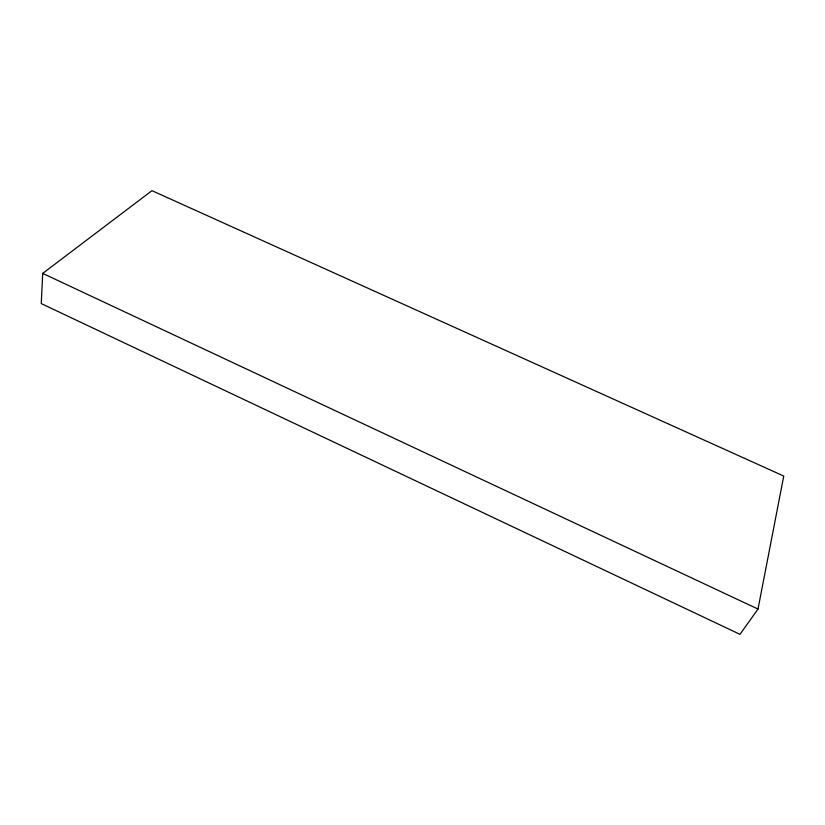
<?xml version="1.0" encoding="UTF-8"?>
<svg xmlns="http://www.w3.org/2000/svg" width="825" height="825" viewBox="0 0 825 825"><rect width="100%" height="100%" fill="white"/><g stroke="black" fill="none" stroke-linecap="round" stroke-linejoin="round"><path stroke-width="1.24" d="M42.714 273.395L41.25 303.579L739.984 634.342L758 609.056L783.75 476.056L151.965 190.657L42.714 273.395L758 609.056"/></g></svg>
